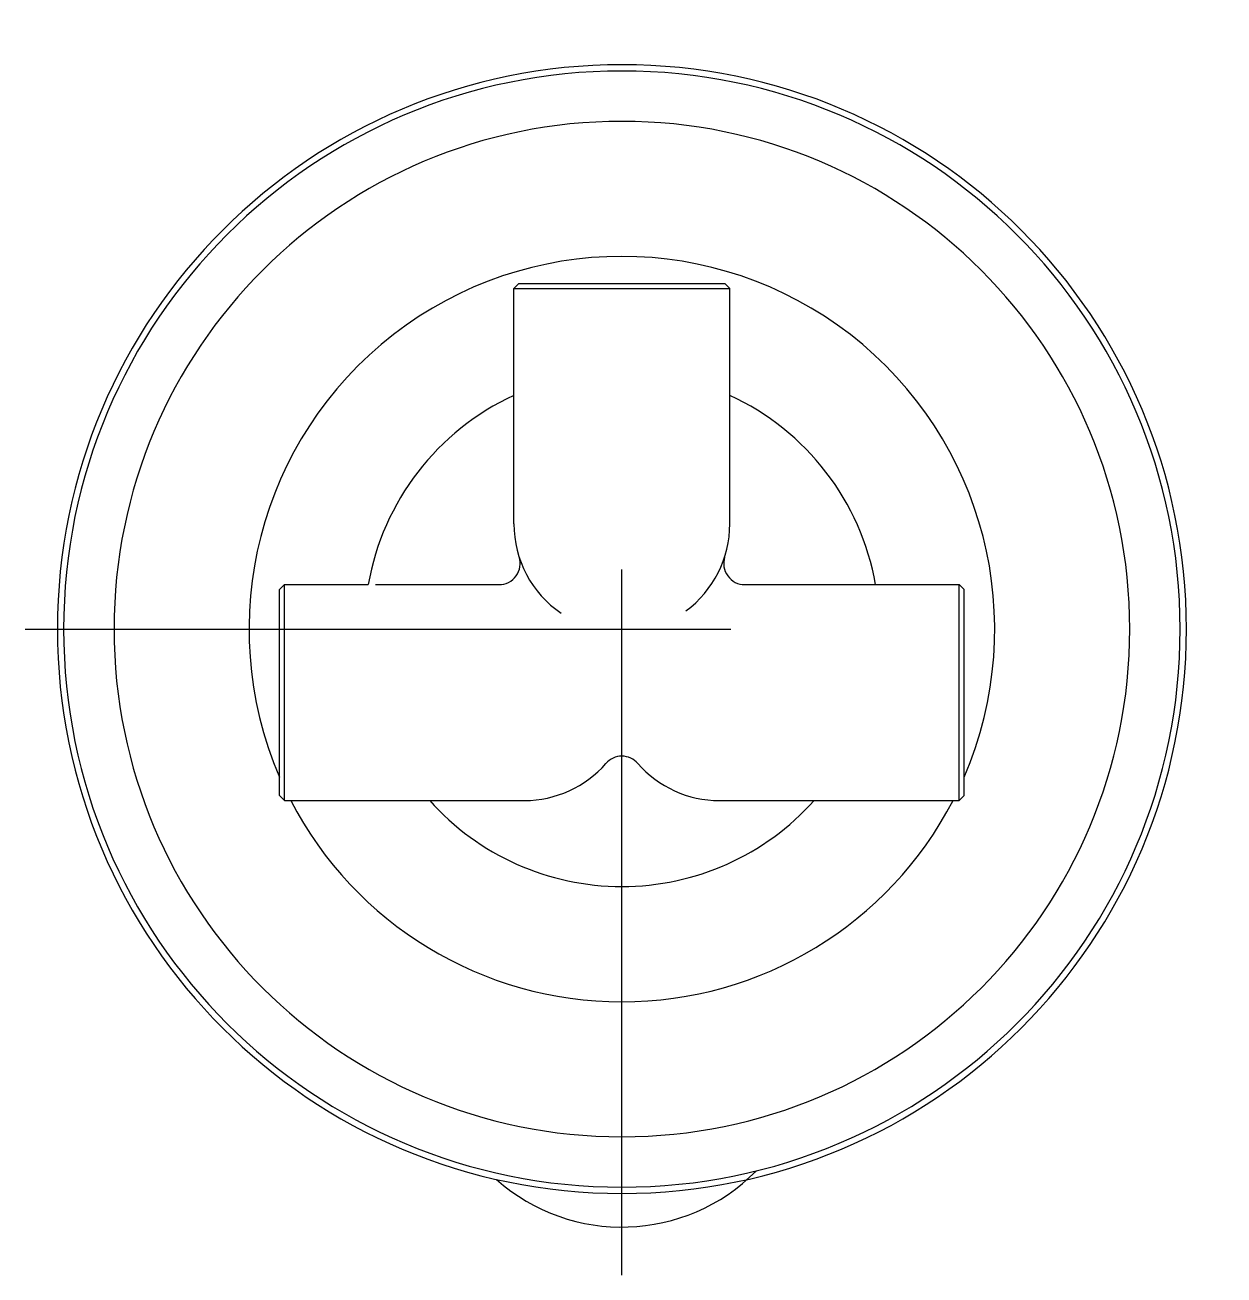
# Model space of a CAD drawing. Extents: x -676.546 to -676.376, y 0.506 to 0.683.
import ezdxf

# ---------------------------------------------------------------- set-up
doc = ezdxf.new("R2010")
doc.units = 0
doc.header["$LTSCALE"] = 0.2
doc.header["$MEASUREMENT"] = 0
doc.linetypes.add('AXES', pattern=[0.54, 0.3, -0.08, 0.08, -0.08])
doc.linetypes.add('CONTINU', pattern=[0])
doc.layers.get('0').update_dxf_attribs({"linetype": 'CONTINUOUS'})
doc.layers.add('DECA_EIXOS', color=5, linetype='AXES')

msp = doc.modelspace()

# ---------------------------------------------------------------- linework, layer by layer
at = {"linetype": 'CONTINU'}
for points in [[(-676.46096, 0.67763, 1), (-676.46096, 0.51763)], [(-676.46096, 0.51763, 1), (-676.46096, 0.67763)], [(-676.46096, 0.67674, 1), (-676.46096, 0.51852)], [(-676.46096, 0.51852, 1), (-676.46096, 0.67674)], [(-676.46096, 0.6696, 1), (-676.46096, 0.52566)], [(-676.46096, 0.52566, 1), (-676.46096, 0.6696)], [(-676.41247, 0.57665, 1.522012), (-676.50946, 0.57665)], [(-676.47626, 0.63076, 0.245985), (-676.49691, 0.60393)], [(-676.42501, 0.60393, 0.245985), (-676.44567, 0.63076)], [(-676.47626, 0.61254, 0.248496), (-676.46957, 0.59988)], [(-676.4519, 0.6002, 0.238765), (-676.44567, 0.61254)], [(-676.47838, 0.60393, 0.510459), (-676.47553, 0.60786)], [(-676.4464, 0.60784, 0.508582), (-676.44354, 0.60393)], [(-676.4587, 0.57858, 0.455158), (-676.46322, 0.57859)], [(-676.47476, 0.57333, 0.217044), (-676.46322, 0.57859)], [(-676.4587, 0.57858, 0.21704), (-676.44716, 0.57333)], [(-676.50788, 0.57333, 0.608268), (-676.41404, 0.57333)], [(-676.4882, 0.57333, 0.447949), (-676.43373, 0.57333)], [(-676.47874, 0.51963, 0.399896), (-676.44191, 0.52085)]]:
    msp.add_lwpolyline(points, format="xyb", dxfattribs=at)
for points in [[(-676.47626, 0.64592), (-676.47556, 0.64662)], [(-676.47626, 0.61254), (-676.47626, 0.64592)], [(-676.47626, 0.64592), (-676.44567, 0.64592)], [(-676.47556, 0.64662), (-676.44636, 0.64662)], [(-676.44636, 0.64662), (-676.44567, 0.64592)], [(-676.44567, 0.61254), (-676.44567, 0.64592)], [(-676.50946, 0.60323), (-676.50876, 0.60393)], [(-676.50946, 0.57403), (-676.50946, 0.60323)], [(-676.50876, 0.57333), (-676.50876, 0.60393)], [(-676.50876, 0.60393), (-676.49691, 0.60393)], [(-676.4959, 0.60393), (-676.47838, 0.60393)], [(-676.44354, 0.60393), (-676.41317, 0.60393)], [(-676.41317, 0.60393), (-676.41247, 0.60323)], [(-676.41317, 0.57333), (-676.41317, 0.60393)], [(-676.41247, 0.57403), (-676.41247, 0.60323)], [(-676.50946, 0.57403), (-676.50876, 0.57333)], [(-676.50876, 0.57333), (-676.47476, 0.57333)], [(-676.44716, 0.57333), (-676.41317, 0.57333)], [(-676.41317, 0.57333), (-676.41247, 0.57403)]]:
    msp.add_lwpolyline(points, dxfattribs=at)
at = {"layer": 'DECA_EIXOS'}
for points in [[(-676.46096, 0.50607), (-676.46096, 0.68326)], [(-676.54554, 0.59763), (-676.37564, 0.59763)]]:
    msp.add_lwpolyline(points, dxfattribs=at)

doc.saveas('drawing.dxf')
